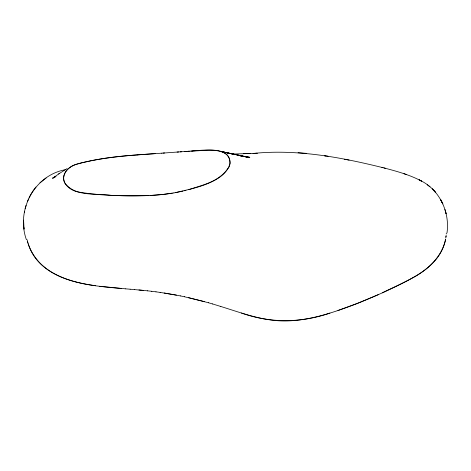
<?xml version="1.0" encoding="UTF-8"?>
<svg xmlns="http://www.w3.org/2000/svg" width="471" height="471" viewBox="0 0 471 471"><rect width="100%" height="100%" fill="white"/><g stroke="black" fill="none" stroke-linecap="round" stroke-linejoin="round"><path stroke-width="0.71" d="M65.41 169.701C34.148 175.347 15.914 210.402 26.388 239.668M23.585 220.128L24.05 229.147L23.815 227.128M446.314 233.222L446.267 233.981M446.991 232.957C450.023 212.121 439.555 189.577 420.203 180.411C408.84 174.576 396.435 171.203 384.142 167.97M445.925 236.984L446.072 235.995M445.778 237.973L446.137 235.524M445.566 239.686C442.145 255.423 429.699 267.94 416.187 275.876C396.311 287.057 375.387 296.3 354.192 304.666C332.703 312.75 310.43 320.203 287.281 320.934C264.29 321.611 242.447 313.186 220.84 306.491M445.56 239.186C439.737 269.553 406.65 280.604 382.34 292.815M24.41 212.233L24.574 211.455M25.157 208.747L26.088 205.409M229.418 166.263C234.417 146.11 203.914 150.013 192.386 151.014M28.548 198.927L27.471 201.476M29.096 197.743L30.344 195.271M229.218 166.752C217.814 184.479 194.435 187.982 175.43 192.657M32.034 192.368L30.644 194.729M33.912 189.595L32.369 191.85M34.271 189.118L35.943 187.016M39.97 182.819L46.105 178.044M58.681 173.976L59.711 173.257L53.082 177.956L54.819 176.843L53.564 177.649M59.158 173.646L67.035 168.606M54.359 177.143L52.458 178.268L55.996 176.637M378.472 294.575L358.325 303.036L337.96 310.501M329.883 313.115C301.334 323.018 269.936 323.3 241.446 313.021M188.906 189.642C203.855 184.449 224.867 180.57 230.131 163.349C229.401 145.351 205.603 150.973 193.928 150.92M184.449 190.767L185.933 190.408M182.966 191.114L173.893 192.927M86.829 161.677C78.151 163.514 66.694 165.674 63.915 175.577C61.819 183.978 70.426 190.319 77.715 191.874C100.977 195.954 124.839 196.089 148.406 195.494M86.776 161.665C111.315 156.278 136.455 154.93 161.441 153.199M150.013 195.512L162.872 194.476L173.87 192.927M172.321 193.187C151.95 196.354 131.244 196.301 110.697 195.294C95.56 193.122 75.384 196.913 64.969 183.201C60.312 174.965 68.731 166.039 76.638 164.208C96.467 158.727 116.996 156.248 137.485 154.9M137.479 154.877L155.118 153.646M163.001 153.087L178.633 151.956M161.423 153.205L164.591 152.975M177.108 152.068L181.729 151.739M180.175 151.845L186.292 151.415M184.779 151.521L193.999 150.914M187.841 151.315L189.371 151.209M190.908 151.109L192.451 151.008M231.655 154.088L257.225 153.281L253.033 153.458C297.725 148.918 342.123 157.485 385.302 168.265M243.578 153.676L250.778 153.511L246.751 153.599M242.424 156.343L244.549 156.496L241.911 156.272M298.09 152.734L306.356 153.358M125.739 288.858L130.12 289.206M99.746 286.286L125.733 288.847M130.161 289.223L134.494 289.577M121.353 288.476C87.818 285.55 42.62 281.929 28.707 245.226M134.565 289.594L147.6 290.831M138.951 289.983L143.302 290.389M242.012 156.301L249.342 157.155L240.334 156.048M147.476 290.819L151.839 291.319M151.727 291.302L156.019 291.843M155.925 291.826L160.152 292.414M245.261 156.631L241.27 156.078L247.522 156.99L227.022 152.769L232.904 153.988M328.093 156.254L324.419 155.707L325.644 155.895M160.087 292.397L176.419 295.111M95.654 285.726C69.09 282.294 37.115 272.491 28.242 243.966M164.214 293.009L180.44 295.9M349.088 160.122L344.713 159.28L346.638 159.645M229.324 153.275L249.818 157.708L233.475 154.088M231.084 153.57L222.789 151.933L228.794 153.128L224.502 152.221M180.346 295.906L184.455 296.736M184.338 296.73L204.502 301.634M220.54 151.338L226.157 152.61L222.147 151.65M188.329 297.607L208.547 302.771M381.91 167.405L383.064 167.694M208.447 302.741L212.621 303.96M212.539 303.936L220.805 306.486M403.953 173.711L406.52 174.582M429.958 186.81L427.191 184.709M28.178 243.784L28.531 244.743M27.306 240.952L28.054 243.407M27.936 243.03L27.712 242.271M27.601 241.894L27.294 240.752M444.912 209.389L446.078 213.64L445.678 212.174M27.012 239.604L27.1 239.986M421.669 181.194L419.184 179.875L421.669 181.194M435.64 192.445L432.349 188.918L435.64 192.445M442.116 202.477L440.75 199.792L442.834 203.902L442.116 202.477"/></g></svg>
